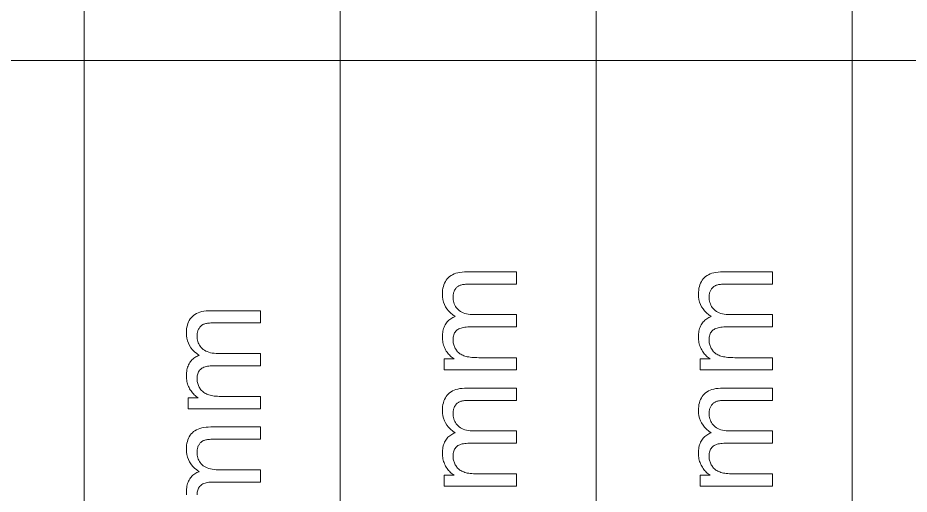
# Model space of a CAD drawing. Extents: x 23 to 417, y 3 to 294.
# Drawn here: x 194.29 to 203.21, y 20.93 to 25.7 of the extents above; entities that cross this region are included whole.
import ezdxf

# ---------------------------------------------------------------- set-up
doc = ezdxf.new("R2010")
doc.units = 0

msp = doc.modelspace()

# ---------------------------------------------------------------- linework, layer by layer
at = {"color": 7, "lineweight": 13}
for p, q in [((194.9522, 10.2717), (194.9522, 50.2717)), ((197.5129, 10.2717), (197.5129, 50.2717)), ((200.0736, 10.2717), (200.0736, 50.2717)), ((202.6344, 10.2717), (202.6344, 50.2717)), ((182.1487, 25.2717), (230.8022, 25.2717))]:
    msp.add_line(p, q, dxfattribs=at)
for points in [[(199.2776, 22.1755), (198.5532, 22.1755), (198.5532, 22.2854), (198.6548, 22.2854), (198.6444, 22.2924), (198.6344, 22.2999), (198.6248, 22.3079), (198.6156, 22.3163), (198.6068, 22.3251), (198.5985, 22.3344), (198.5905, 22.3441), (198.583, 22.3543), (198.5759, 22.365), (198.5692, 22.3761), (198.563, 22.3876), (198.5575, 22.3994), (198.5527, 22.4115), (198.5485, 22.4239), (198.5449, 22.4366), (198.542, 22.4497), (198.5397, 22.463), (198.5381, 22.4767), (198.5371, 22.4907), (198.5368, 22.505), (198.5371, 22.5208), (198.5381, 22.5361), (198.5398, 22.5507), (198.5422, 22.5648), (198.5452, 22.5783), (198.5488, 22.5912), (198.5532, 22.6035), (198.5582, 22.6152), (198.5639, 22.6264), (198.5702, 22.637), (198.5772, 22.647), (198.5847, 22.6564), (198.5927, 22.6652), (198.6012, 22.6734), (198.6103, 22.6809), (198.6199, 22.6879), (198.6301, 22.6942), (198.6407, 22.7), (198.6519, 22.7051), (198.6637, 22.7097), (198.6396, 22.7274), (198.618, 22.7461), (198.599, 22.7659), (198.5825, 22.7867), (198.5685, 22.8086), (198.5571, 22.8315), (198.5482, 22.8554), (198.5419, 22.8803), (198.5381, 22.9064), (198.5368, 22.9334), (198.5374, 22.9544), (198.5392, 22.9745), (198.5422, 22.9936), (198.5464, 23.0116), (198.5517, 23.0287), (198.5583, 23.0448), (198.5661, 23.0599), (198.575, 23.074), (198.5852, 23.0871), (198.5965, 23.0991), (198.6091, 23.1102), (198.623, 23.12), (198.6381, 23.1287), (198.6546, 23.1363), (198.6723, 23.1426), (198.6913, 23.1479), (198.7116, 23.1519), (198.7332, 23.1548), (198.7561, 23.1565), (198.7803, 23.1571), (199.2776, 23.1571), (199.2776, 23.035), (198.8213, 23.035), (198.8069, 23.0349), (198.7934, 23.0345), (198.7808, 23.034), (198.7689, 23.0331), (198.7579, 23.032), (198.7477, 23.0307), (198.7383, 23.0292), (198.7298, 23.0274), (198.7221, 23.0254), (198.7152, 23.0231), (198.7088, 23.0205), (198.7027, 23.0175), (198.6969, 23.0142), (198.6913, 23.0104), (198.6859, 23.0063), (198.6808, 23.0018), (198.676, 22.9969), (198.6714, 22.9915), (198.6671, 22.9859), (198.663, 22.9798), (198.6592, 22.9734), (198.6559, 22.9668), (198.6529, 22.96), (198.6503, 22.9529), (198.6482, 22.9457), (198.6464, 22.9382), (198.645, 22.9305), (198.644, 22.9226), (198.6434, 22.9145), (198.6432, 22.9061), (198.6437, 22.8911), (198.6453, 22.8766), (198.6478, 22.8626), (198.6514, 22.8491), (198.6559, 22.8362), (198.6615, 22.8238), (198.6681, 22.8118), (198.6758, 22.8005), (198.6844, 22.7896), (198.694, 22.7792), (198.7048, 22.7696), (198.7168, 22.7611), (198.73, 22.7535), (198.7445, 22.7469), (198.7601, 22.7414), (198.777, 22.7368), (198.7951, 22.7333), (198.8144, 22.7308), (198.835, 22.7293), (198.8567, 22.7288), (199.2776, 22.7288), (199.2776, 22.606), (198.8069, 22.606), (198.791, 22.6057), (198.7758, 22.6048), (198.7615, 22.6033), (198.748, 22.6012), (198.7353, 22.5985), (198.7234, 22.5952), (198.7124, 22.5913), (198.7022, 22.5868), (198.6927, 22.5817), (198.6842, 22.576), (198.6764, 22.5696), (198.6694, 22.5624), (198.6633, 22.5545), (198.658, 22.5458), (198.6535, 22.5364), (198.6498, 22.5262), (198.6469, 22.5152), (198.6449, 22.5035), (198.6436, 22.491), (198.6432, 22.4777), (198.6435, 22.4674), (198.6443, 22.4573), (198.6457, 22.4473), (198.6476, 22.4375), (198.65, 22.4278), (198.653, 22.4183), (198.6566, 22.409), (198.6607, 22.3998), (198.6653, 22.3908), (198.6705, 22.3819), (198.6762, 22.3733), (198.6824, 22.3653), (198.6891, 22.3577), (198.6964, 22.3506), (198.7041, 22.3439), (198.7123, 22.3378), (198.7211, 22.3322), (198.7303, 22.327), (198.7401, 22.3223), (198.7503, 22.3181), (198.7613, 22.3144), (198.7732, 22.311), (198.786, 22.308), (198.7998, 22.3055), (198.8144, 22.3033), (198.83, 22.3015), (198.8466, 22.3001), (198.864, 22.2991), (198.8824, 22.2985), (198.9017, 22.2983), (199.2776, 22.2983)], [(201.8383, 22.1755), (201.1139, 22.1755), (201.1139, 22.2854), (201.2155, 22.2854), (201.2051, 22.2924), (201.1951, 22.2999), (201.1855, 22.3079), (201.1763, 22.3163), (201.1675, 22.3251), (201.1592, 22.3344), (201.1512, 22.3441), (201.1437, 22.3543), (201.1366, 22.365), (201.1299, 22.3761), (201.1237, 22.3876), (201.1182, 22.3994), (201.1134, 22.4115), (201.1092, 22.4239), (201.1056, 22.4366), (201.1027, 22.4497), (201.1004, 22.463), (201.0988, 22.4767), (201.0978, 22.4907), (201.0975, 22.505), (201.0978, 22.5208), (201.0988, 22.5361), (201.1005, 22.5507), (201.1029, 22.5648), (201.1059, 22.5783), (201.1095, 22.5912), (201.1139, 22.6035), (201.1189, 22.6152), (201.1246, 22.6264), (201.1309, 22.637), (201.1379, 22.647), (201.1454, 22.6564), (201.1534, 22.6652), (201.1619, 22.6734), (201.171, 22.6809), (201.1806, 22.6879), (201.1908, 22.6942), (201.2014, 22.7), (201.2126, 22.7051), (201.2244, 22.7097), (201.2003, 22.7274), (201.1787, 22.7461), (201.1597, 22.7659), (201.1432, 22.7867), (201.1292, 22.8086), (201.1178, 22.8315), (201.1089, 22.8554), (201.1026, 22.8803), (201.0988, 22.9064), (201.0975, 22.9334), (201.0981, 22.9544), (201.0999, 22.9745), (201.1029, 22.9936), (201.1071, 23.0116), (201.1124, 23.0287), (201.119, 23.0448), (201.1268, 23.0599), (201.1357, 23.074), (201.1459, 23.0871), (201.1572, 23.0991), (201.1698, 23.1102), (201.1837, 23.12), (201.1988, 23.1287), (201.2153, 23.1363), (201.233, 23.1426), (201.252, 23.1479), (201.2723, 23.1519), (201.2939, 23.1548), (201.3168, 23.1565), (201.341, 23.1571), (201.8383, 23.1571), (201.8383, 23.035), (201.382, 23.035), (201.3676, 23.0349), (201.3541, 23.0345), (201.3415, 23.034), (201.3296, 23.0331), (201.3186, 23.032), (201.3084, 23.0307), (201.299, 23.0292), (201.2905, 23.0274), (201.2828, 23.0254), (201.2759, 23.0231), (201.2695, 23.0205), (201.2634, 23.0175), (201.2576, 23.0142), (201.252, 23.0104), (201.2466, 23.0063), (201.2415, 23.0018), (201.2367, 22.9969), (201.2321, 22.9915), (201.2278, 22.9859), (201.2237, 22.9798), (201.2199, 22.9734), (201.2166, 22.9668), (201.2136, 22.96), (201.211, 22.9529), (201.2089, 22.9457), (201.2071, 22.9382), (201.2057, 22.9305), (201.2047, 22.9226), (201.2041, 22.9145), (201.2039, 22.9061), (201.2044, 22.8911), (201.206, 22.8766), (201.2085, 22.8626), (201.2121, 22.8491), (201.2166, 22.8362), (201.2222, 22.8238), (201.2288, 22.8118), (201.2365, 22.8005), (201.2451, 22.7896), (201.2547, 22.7792), (201.2655, 22.7696), (201.2775, 22.7611), (201.2907, 22.7535), (201.3052, 22.7469), (201.3208, 22.7414), (201.3377, 22.7368), (201.3558, 22.7333), (201.3751, 22.7308), (201.3957, 22.7293), (201.4174, 22.7288), (201.8383, 22.7288), (201.8383, 22.606), (201.3676, 22.606), (201.3517, 22.6057), (201.3365, 22.6048), (201.3222, 22.6033), (201.3087, 22.6012), (201.296, 22.5985), (201.2841, 22.5952), (201.2731, 22.5913), (201.2629, 22.5868), (201.2534, 22.5817), (201.2449, 22.576), (201.2371, 22.5696), (201.2301, 22.5624), (201.224, 22.5545), (201.2187, 22.5458), (201.2142, 22.5364), (201.2105, 22.5262), (201.2076, 22.5152), (201.2056, 22.5035), (201.2043, 22.491), (201.2039, 22.4777), (201.2042, 22.4674), (201.205, 22.4573), (201.2064, 22.4473), (201.2083, 22.4375), (201.2107, 22.4278), (201.2137, 22.4183), (201.2173, 22.409), (201.2214, 22.3998), (201.226, 22.3908), (201.2312, 22.3819), (201.2369, 22.3733), (201.2431, 22.3653), (201.2498, 22.3577), (201.2571, 22.3506), (201.2648, 22.3439), (201.273, 22.3378), (201.2818, 22.3322), (201.291, 22.327), (201.3008, 22.3223), (201.311, 22.3181), (201.322, 22.3144), (201.3339, 22.311), (201.3467, 22.308), (201.3605, 22.3055), (201.3751, 22.3033), (201.3907, 22.3015), (201.4073, 22.3001), (201.4247, 22.2991), (201.4431, 22.2985), (201.4624, 22.2983), (201.8383, 22.2983)], [(196.7169, 21.7871), (195.9925, 21.7871), (195.9925, 21.8969), (196.0941, 21.8969), (196.0837, 21.9039), (196.0737, 21.9114), (196.0641, 21.9194), (196.0549, 21.9278), (196.0461, 21.9366), (196.0378, 21.9459), (196.0298, 21.9557), (196.0223, 21.9659), (196.0152, 21.9765), (196.0085, 21.9876), (196.0023, 21.9991), (195.9968, 22.0109), (195.992, 22.023), (195.9878, 22.0354), (195.9842, 22.0482), (195.9813, 22.0612), (195.979, 22.0746), (195.9774, 22.0882), (195.9764, 22.1022), (195.9761, 22.1165), (195.9764, 22.1324), (195.9774, 22.1476), (195.9791, 22.1622), (195.9814, 22.1763), (195.9845, 22.1898), (195.9881, 22.2027), (195.9925, 22.215), (195.9975, 22.2268), (196.0032, 22.2379), (196.0095, 22.2485), (196.0165, 22.2585), (196.024, 22.2679), (196.032, 22.2767), (196.0405, 22.2849), (196.0496, 22.2924), (196.0592, 22.2994), (196.0694, 22.3058), (196.08, 22.3115), (196.0912, 22.3166), (196.103, 22.3212), (196.0789, 22.3389), (196.0573, 22.3576), (196.0383, 22.3774), (196.0218, 22.3982), (196.0078, 22.4201), (195.9964, 22.443), (195.9875, 22.4669), (195.9812, 22.4919), (195.9774, 22.5179), (195.9761, 22.5449), (195.9767, 22.566), (195.9785, 22.586), (195.9815, 22.6051), (195.9856, 22.6232), (195.991, 22.6402), (195.9976, 22.6563), (196.0053, 22.6714), (196.0143, 22.6855), (196.0244, 22.6986), (196.0358, 22.7107), (196.0484, 22.7217), (196.0622, 22.7315), (196.0774, 22.7402), (196.0938, 22.7478), (196.1116, 22.7542), (196.1306, 22.7594), (196.1509, 22.7634), (196.1725, 22.7663), (196.1954, 22.7681), (196.2196, 22.7687), (196.7169, 22.7687), (196.7169, 22.6466), (196.2605, 22.6466), (196.2462, 22.6464), (196.2327, 22.6461), (196.2201, 22.6455), (196.2082, 22.6446), (196.1972, 22.6436), (196.187, 22.6423), (196.1776, 22.6407), (196.1691, 22.6389), (196.1614, 22.6369), (196.1545, 22.6346), (196.1481, 22.632), (196.142, 22.6291), (196.1362, 22.6257), (196.1306, 22.622), (196.1252, 22.6178), (196.1201, 22.6133), (196.1153, 22.6084), (196.1107, 22.6031), (196.1064, 22.5974), (196.1023, 22.5913), (196.0985, 22.5849), (196.0952, 22.5783), (196.0922, 22.5715), (196.0896, 22.5645), (196.0874, 22.5572), (196.0857, 22.5497), (196.0843, 22.542), (196.0833, 22.5341), (196.0827, 22.526), (196.0825, 22.5176), (196.083, 22.5026), (196.0845, 22.4881), (196.0871, 22.4741), (196.0906, 22.4607), (196.0952, 22.4477), (196.1008, 22.4353), (196.1074, 22.4234), (196.115, 22.412), (196.1237, 22.4011), (196.1333, 22.3908), (196.1441, 22.3812), (196.1561, 22.3726), (196.1693, 22.365), (196.1837, 22.3585), (196.1994, 22.3529), (196.2163, 22.3484), (196.2344, 22.3448), (196.2537, 22.3423), (196.2742, 22.3408), (196.296, 22.3403), (196.7169, 22.3403), (196.7169, 22.2175), (196.2462, 22.2175), (196.2303, 22.2172), (196.2151, 22.2163), (196.2008, 22.2148), (196.1873, 22.2127), (196.1746, 22.21), (196.1627, 22.2067), (196.1517, 22.2028), (196.1414, 22.1983), (196.132, 22.1932), (196.1234, 22.1875), (196.1157, 22.1811), (196.1087, 22.174), (196.1026, 22.166), (196.0972, 22.1574), (196.0927, 22.1479), (196.0891, 22.1377), (196.0862, 22.1267), (196.0842, 22.115), (196.0829, 22.1025), (196.0825, 22.0893), (196.0828, 22.079), (196.0836, 22.0688), (196.085, 22.0589), (196.0869, 22.049), (196.0893, 22.0394), (196.0923, 22.0299), (196.0959, 22.0205), (196.1, 22.0113), (196.1046, 22.0023), (196.1098, 21.9934), (196.1155, 21.9849), (196.1217, 21.9768), (196.1284, 21.9692), (196.1357, 21.9621), (196.1434, 21.9555), (196.1516, 21.9493), (196.1604, 21.9437), (196.1696, 21.9385), (196.1794, 21.9338), (196.1896, 21.9296), (196.2006, 21.9259), (196.2125, 21.9225), (196.2253, 21.9195), (196.239, 21.917), (196.2537, 21.9148), (196.2693, 21.913), (196.2859, 21.9116), (196.3033, 21.9106), (196.3217, 21.9101), (196.341, 21.9099), (196.7169, 21.9099)], [(199.2776, 21.0118), (198.5532, 21.0118), (198.5532, 21.1217), (198.6548, 21.1217), (198.6444, 21.1287), (198.6344, 21.1362), (198.6248, 21.1441), (198.6156, 21.1525), (198.6068, 21.1614), (198.5985, 21.1707), (198.5905, 21.1804), (198.583, 21.1906), (198.5759, 21.2013), (198.5692, 21.2124), (198.563, 21.2239), (198.5575, 21.2357), (198.5527, 21.2478), (198.5485, 21.2602), (198.5449, 21.2729), (198.542, 21.286), (198.5397, 21.2993), (198.5381, 21.313), (198.5371, 21.327), (198.5368, 21.3413), (198.5371, 21.3571), (198.5381, 21.3723), (198.5398, 21.387), (198.5422, 21.4011), (198.5452, 21.4145), (198.5488, 21.4275), (198.5532, 21.4398), (198.5582, 21.4515), (198.5639, 21.4627), (198.5702, 21.4733), (198.5772, 21.4833), (198.5847, 21.4927), (198.5927, 21.5015), (198.6012, 21.5096), (198.6103, 21.5172), (198.6199, 21.5242), (198.6301, 21.5305), (198.6407, 21.5363), (198.6519, 21.5414), (198.6637, 21.5459), (198.6396, 21.5637), (198.618, 21.5824), (198.599, 21.6022), (198.5825, 21.623), (198.5685, 21.6449), (198.5571, 21.6677), (198.5482, 21.6917), (198.5419, 21.7166), (198.5381, 21.7426), (198.5368, 21.7697), (198.5374, 21.7907), (198.5392, 21.8108), (198.5422, 21.8299), (198.5464, 21.8479), (198.5517, 21.865), (198.5583, 21.8811), (198.5661, 21.8962), (198.575, 21.9103), (198.5852, 21.9233), (198.5965, 21.9354), (198.6091, 21.9465), (198.623, 21.9563), (198.6381, 21.965), (198.6546, 21.9725), (198.6723, 21.9789), (198.6913, 21.9841), (198.7116, 21.9882), (198.7332, 21.9911), (198.7561, 21.9928), (198.7803, 21.9934), (199.2776, 21.9934), (199.2776, 21.8713), (198.8213, 21.8713), (198.8069, 21.8712), (198.7934, 21.8708), (198.7808, 21.8702), (198.7689, 21.8694), (198.7579, 21.8683), (198.7477, 21.867), (198.7383, 21.8655), (198.7298, 21.8637), (198.7221, 21.8616), (198.7152, 21.8594), (198.7088, 21.8568), (198.7027, 21.8538), (198.6969, 21.8505), (198.6913, 21.8467), (198.6859, 21.8426), (198.6808, 21.8381), (198.676, 21.8331), (198.6714, 21.8278), (198.6671, 21.8221), (198.663, 21.8161), (198.6592, 21.8097), (198.6559, 21.8031), (198.6529, 21.7963), (198.6503, 21.7892), (198.6482, 21.782), (198.6464, 21.7745), (198.645, 21.7668), (198.644, 21.7589), (198.6434, 21.7507), (198.6432, 21.7424), (198.6437, 21.7274), (198.6453, 21.7129), (198.6478, 21.6989), (198.6514, 21.6854), (198.6559, 21.6725), (198.6615, 21.66), (198.6681, 21.6481), (198.6758, 21.6367), (198.6844, 21.6259), (198.694, 21.6155), (198.7048, 21.6059), (198.7168, 21.5973), (198.73, 21.5898), (198.7445, 21.5832), (198.7601, 21.5777), (198.777, 21.5731), (198.7951, 21.5696), (198.8144, 21.5671), (198.835, 21.5655), (198.8567, 21.565), (199.2776, 21.565), (199.2776, 21.4423), (198.8069, 21.4423), (198.791, 21.442), (198.7758, 21.4411), (198.7615, 21.4396), (198.748, 21.4375), (198.7353, 21.4348), (198.7234, 21.4315), (198.7124, 21.4276), (198.7022, 21.423), (198.6927, 21.4179), (198.6842, 21.4122), (198.6764, 21.4059), (198.6694, 21.3987), (198.6633, 21.3908), (198.658, 21.3821), (198.6535, 21.3727), (198.6498, 21.3625), (198.6469, 21.3515), (198.6449, 21.3398), (198.6436, 21.3273), (198.6432, 21.314), (198.6435, 21.3037), (198.6443, 21.2936), (198.6457, 21.2836), (198.6476, 21.2738), (198.65, 21.2641), (198.653, 21.2546), (198.6566, 21.2453), (198.6607, 21.2361), (198.6653, 21.2271), (198.6705, 21.2182), (198.6762, 21.2096), (198.6824, 21.2015), (198.6891, 21.194), (198.6964, 21.1869), (198.7041, 21.1802), (198.7123, 21.1741), (198.7211, 21.1684), (198.7303, 21.1633), (198.7401, 21.1586), (198.7503, 21.1544), (198.7613, 21.1506), (198.7732, 21.1473), (198.786, 21.1443), (198.7998, 21.1417), (198.8144, 21.1396), (198.83, 21.1378), (198.8466, 21.1364), (198.864, 21.1354), (198.8824, 21.1348), (198.9017, 21.1346), (199.2776, 21.1346)], [(201.8383, 21.0118), (201.1139, 21.0118), (201.1139, 21.1217), (201.2155, 21.1217), (201.2051, 21.1287), (201.1951, 21.1362), (201.1855, 21.1441), (201.1763, 21.1525), (201.1675, 21.1614), (201.1592, 21.1707), (201.1512, 21.1804), (201.1437, 21.1906), (201.1366, 21.2013), (201.1299, 21.2124), (201.1237, 21.2239), (201.1182, 21.2357), (201.1134, 21.2478), (201.1092, 21.2602), (201.1056, 21.2729), (201.1027, 21.286), (201.1004, 21.2993), (201.0988, 21.313), (201.0978, 21.327), (201.0975, 21.3413), (201.0978, 21.3571), (201.0988, 21.3723), (201.1005, 21.387), (201.1029, 21.4011), (201.1059, 21.4145), (201.1095, 21.4275), (201.1139, 21.4398), (201.1189, 21.4515), (201.1246, 21.4627), (201.1309, 21.4733), (201.1379, 21.4833), (201.1454, 21.4927), (201.1534, 21.5015), (201.1619, 21.5096), (201.171, 21.5172), (201.1806, 21.5242), (201.1908, 21.5305), (201.2014, 21.5363), (201.2126, 21.5414), (201.2244, 21.5459), (201.2003, 21.5637), (201.1787, 21.5824), (201.1597, 21.6022), (201.1432, 21.623), (201.1292, 21.6449), (201.1178, 21.6677), (201.1089, 21.6917), (201.1026, 21.7166), (201.0988, 21.7426), (201.0975, 21.7697), (201.0981, 21.7907), (201.0999, 21.8108), (201.1029, 21.8299), (201.1071, 21.8479), (201.1124, 21.865), (201.119, 21.8811), (201.1268, 21.8962), (201.1357, 21.9103), (201.1459, 21.9233), (201.1572, 21.9354), (201.1698, 21.9465), (201.1837, 21.9563), (201.1988, 21.965), (201.2153, 21.9725), (201.233, 21.9789), (201.252, 21.9841), (201.2723, 21.9882), (201.2939, 21.9911), (201.3168, 21.9928), (201.341, 21.9934), (201.8383, 21.9934), (201.8383, 21.8713), (201.382, 21.8713), (201.3676, 21.8712), (201.3541, 21.8708), (201.3415, 21.8702), (201.3296, 21.8694), (201.3186, 21.8683), (201.3084, 21.867), (201.299, 21.8655), (201.2905, 21.8637), (201.2828, 21.8616), (201.2759, 21.8594), (201.2695, 21.8568), (201.2634, 21.8538), (201.2576, 21.8505), (201.252, 21.8467), (201.2466, 21.8426), (201.2415, 21.8381), (201.2367, 21.8331), (201.2321, 21.8278), (201.2278, 21.8221), (201.2237, 21.8161), (201.2199, 21.8097), (201.2166, 21.8031), (201.2136, 21.7963), (201.211, 21.7892), (201.2089, 21.782), (201.2071, 21.7745), (201.2057, 21.7668), (201.2047, 21.7589), (201.2041, 21.7507), (201.2039, 21.7424), (201.2044, 21.7274), (201.206, 21.7129), (201.2085, 21.6989), (201.2121, 21.6854), (201.2166, 21.6725), (201.2222, 21.66), (201.2288, 21.6481), (201.2365, 21.6367), (201.2451, 21.6259), (201.2547, 21.6155), (201.2655, 21.6059), (201.2775, 21.5973), (201.2907, 21.5898), (201.3052, 21.5832), (201.3208, 21.5777), (201.3377, 21.5731), (201.3558, 21.5696), (201.3751, 21.5671), (201.3957, 21.5655), (201.4174, 21.565), (201.8383, 21.565), (201.8383, 21.4423), (201.3676, 21.4423), (201.3517, 21.442), (201.3365, 21.4411), (201.3222, 21.4396), (201.3087, 21.4375), (201.296, 21.4348), (201.2841, 21.4315), (201.2731, 21.4276), (201.2629, 21.423), (201.2534, 21.4179), (201.2449, 21.4122), (201.2371, 21.4059), (201.2301, 21.3987), (201.224, 21.3908), (201.2187, 21.3821), (201.2142, 21.3727), (201.2105, 21.3625), (201.2076, 21.3515), (201.2056, 21.3398), (201.2043, 21.3273), (201.2039, 21.314), (201.2042, 21.3037), (201.205, 21.2936), (201.2064, 21.2836), (201.2083, 21.2738), (201.2107, 21.2641), (201.2137, 21.2546), (201.2173, 21.2453), (201.2214, 21.2361), (201.226, 21.2271), (201.2312, 21.2182), (201.2369, 21.2096), (201.2431, 21.2015), (201.2498, 21.194), (201.2571, 21.1869), (201.2648, 21.1802), (201.273, 21.1741), (201.2818, 21.1684), (201.291, 21.1633), (201.3008, 21.1586), (201.311, 21.1544), (201.322, 21.1506), (201.3339, 21.1473), (201.3467, 21.1443), (201.3605, 21.1417), (201.3751, 21.1396), (201.3907, 21.1378), (201.4073, 21.1364), (201.4247, 21.1354), (201.4431, 21.1348), (201.4624, 21.1346), (201.8383, 21.1346)]]:
    msp.add_lwpolyline(points, close=True, dxfattribs=at)
msp.add_lwpolyline([(195.9774, 20.9245), (195.9764, 20.9385), (195.9761, 20.9528), (195.9764, 20.9686), (195.9774, 20.9839), (195.9791, 20.9985), (195.9814, 21.0126), (195.9845, 21.0261), (195.9881, 21.039), (195.9925, 21.0513), (195.9975, 21.0631), (196.0032, 21.0742), (196.0095, 21.0848), (196.0165, 21.0948), (196.024, 21.1042), (196.032, 21.113), (196.0405, 21.1212), (196.0496, 21.1287), (196.0592, 21.1357), (196.0694, 21.142), (196.08, 21.1478), (196.0912, 21.1529), (196.103, 21.1575), (196.0789, 21.1752), (196.0573, 21.1939), (196.0383, 21.2137), (196.0218, 21.2345), (196.0078, 21.2564), (195.9964, 21.2793), (195.9875, 21.3032), (195.9812, 21.3282), (195.9774, 21.3542), (195.9761, 21.3812), (195.9767, 21.4023), (195.9785, 21.4223), (195.9815, 21.4414), (195.9856, 21.4595), (195.991, 21.4765), (195.9976, 21.4926), (196.0053, 21.5077), (196.0143, 21.5218), (196.0244, 21.5349), (196.0358, 21.547), (196.0484, 21.558), (196.0622, 21.5678), (196.0774, 21.5765), (196.0938, 21.5841), (196.1116, 21.5905), (196.1306, 21.5957), (196.1509, 21.5997), (196.1725, 21.6026), (196.1954, 21.6044), (196.2196, 21.6049), (196.7169, 21.6049), (196.7169, 21.4828), (196.2605, 21.4828), (196.2462, 21.4827), (196.2327, 21.4824), (196.2201, 21.4818), (196.2082, 21.4809), (196.1972, 21.4799), (196.187, 21.4785), (196.1776, 21.477), (196.1691, 21.4752), (196.1614, 21.4732), (196.1545, 21.4709), (196.1481, 21.4683), (196.142, 21.4654), (196.1362, 21.462), (196.1306, 21.4582), (196.1252, 21.4541), (196.1201, 21.4496), (196.1153, 21.4447), (196.1107, 21.4394), (196.1064, 21.4337), (196.1023, 21.4276), (196.0985, 21.4212), (196.0952, 21.4146), (196.0922, 21.4078), (196.0896, 21.4007), (196.0874, 21.3935), (196.0857, 21.386), (196.0843, 21.3783), (196.0833, 21.3704), (196.0827, 21.3623), (196.0825, 21.3539), (196.083, 21.3389), (196.0845, 21.3244), (196.0871, 21.3104), (196.0906, 21.297), (196.0952, 21.284), (196.1008, 21.2716), (196.1074, 21.2597), (196.115, 21.2483), (196.1237, 21.2374), (196.1333, 21.227), (196.1441, 21.2175), (196.1561, 21.2089), (196.1693, 21.2013), (196.1837, 21.1947), (196.1994, 21.1892), (196.2163, 21.1846), (196.2344, 21.1811), (196.2537, 21.1786), (196.2742, 21.1771), (196.296, 21.1766), (196.7169, 21.1766), (196.7169, 21.0538), (196.2462, 21.0538), (196.2303, 21.0535), (196.2151, 21.0526), (196.2008, 21.0511), (196.1873, 21.049), (196.1746, 21.0463), (196.1627, 21.043), (196.1517, 21.0391), (196.1414, 21.0346), (196.132, 21.0295), (196.1234, 21.0238), (196.1157, 21.0174), (196.1087, 21.0102), (196.1026, 21.0023), (196.0972, 20.9936), (196.0927, 20.9842), (196.0891, 20.974), (196.0862, 20.963), (196.0842, 20.9513), (196.0829, 20.9388), (196.0825, 20.9255)], dxfattribs=at)

doc.saveas('drawing.dxf')
